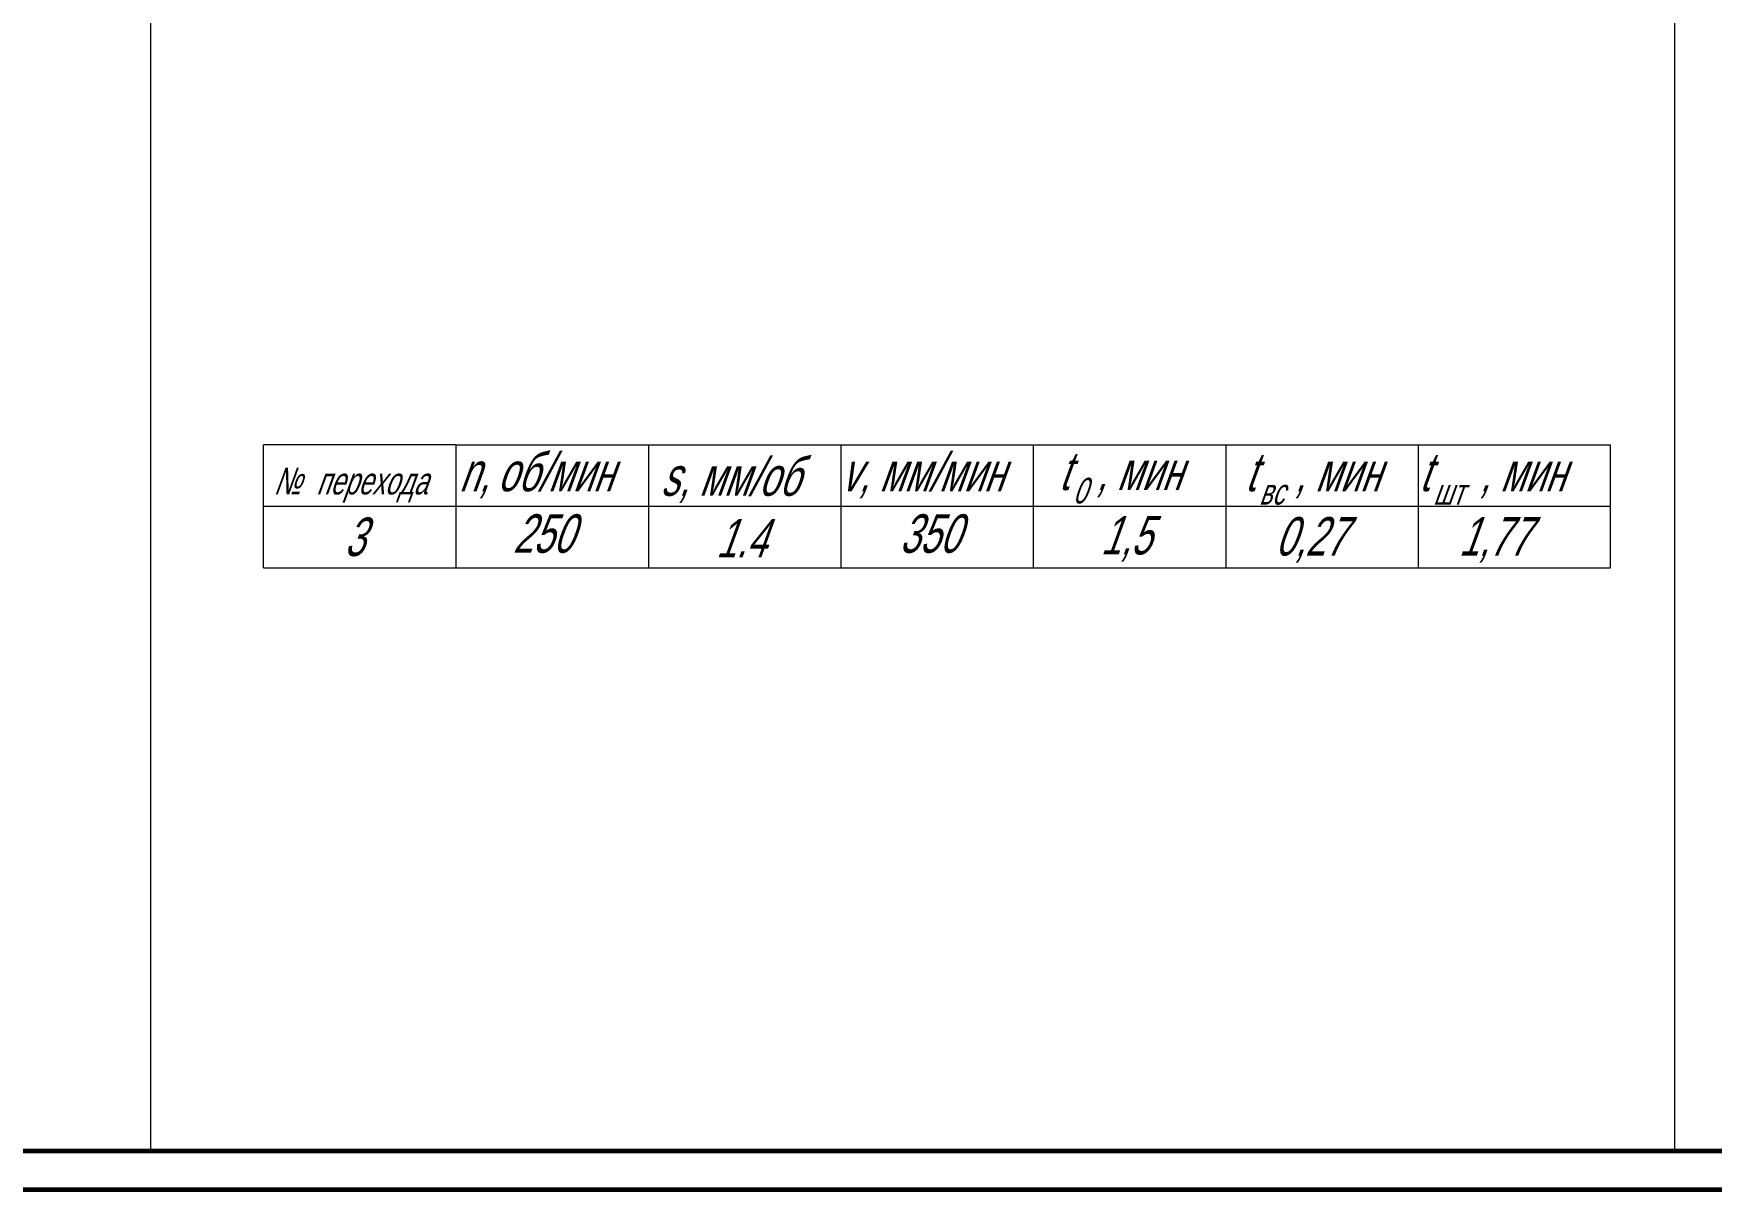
# Model space of a CAD drawing. Extents: x 8 to 849, y 720 to 1314.
# Drawn here: x 214.8 to 432.8, y 720 to 870.2 of the extents above; entities that cross this region are included whole.
import ezdxf

# ---------------------------------------------------------------- set-up
doc = ezdxf.new("R2010")
doc.units = 0
doc.header["$MEASUREMENT"] = 0
for name, pattern in [('K5LT_BASIC', [0]), ('K5LT_THIN', [0]), ('K5LT_THIN_INCLUDED_TO_HATCHING', [0])]:
    doc.linetypes.add(name, pattern=pattern)
doc.layers.add('0 VIEW0', color=7, linetype='Continuous')
doc.styles.add('K5_TEXTSTYLE', font='win_eskd.shx', dxfattribs={"width": 0.7, "oblique": 15, "bigfont": 'b_eskd.shx'})

# ---------------------------------------------------------------- blocks, each defined once
blk = doc.blocks.new('*U')
at = {"layer": '0 VIEW0', "color": 5, "linetype": 'K5LT_BASIC', "lineweight": 60}
for p, q in [((20, 725), (836, 725)), ((8, 720), (849, 720))]:
    blk.add_line(p, q, dxfattribs=at)

msp = doc.modelspace()

# ---------------------------------------------------------------- linework, layer by layer
at = {"layer": '0 VIEW0', "color": 7, "linetype": 'K5LT_THIN_INCLUDED_TO_HATCHING', "lineweight": 18}
for p, q in [((230, 1309), (230, 725)), ((428, 1309), (428, 725)), ((269.702, 816.751), (269.702, 800.751)), ((294.702, 816.751), (294.702, 800.751)), ((319.702, 816.751), (319.702, 800.751)), ((344.702, 816.751), (344.702, 800.751)), ((369.702, 816.751), (369.702, 800.751)), ((394.702, 816.751), (394.702, 800.751)), ((244.702, 808.751), (419.702, 808.751)), ((244.702, 800.751), (419.702, 800.751))]:
    msp.add_line(p, q, dxfattribs=at)
at = {"layer": '0 VIEW0', "color": 7, "linetype": 'K5LT_THIN', "lineweight": 18}
for p, q in [((244.702, 800.751), (244.702, 816.751)), ((269.702, 816.751), (244.702, 816.751)), ((269.702, 816.751), (419.702, 816.751)), ((419.702, 800.751), (419.702, 816.751))]:
    msp.add_line(p, q, dxfattribs=at)

# ---------------------------------------------------------------- block references
at = {"layer": '0 VIEW0'}
msp.add_blockref('*U', (0, 0), dxfattribs=at)
msp.add_blockref('*U', (0, 0), dxfattribs=at)
msp.add_blockref('*U', (0, 0), dxfattribs=at)
msp.add_blockref('*U', (0, 0), dxfattribs=at)

# ---------------------------------------------------------------- texts
at = {"layer": '0 VIEW0', "color": 7, "style": 'K5_TEXTSTYLE', "oblique": 20, "width": 0.7}
for s, height, p in [('об/мин', 5, (275.059, 810.707)), ('мм/об', 5, (301.251, 810.115)), ('мм/мин', 5, (324.676, 810.707)), ('t', 5, (347.999, 810.85)), ('t', 5, (372.193, 810.707)), ('t', 5, (394.814, 810.707)), ('№', 3.5, (245.991, 810.288)), ('n,', 5, (270.085, 810.707)), ('s,', 5, (296.277, 810.115)), ('v,', 5, (319.702, 810.707)), (', мин', 5, (352.899, 810.85)), (', мин', 5, (378.681, 810.707)), (', мин', 5, (402.713, 810.707)), ('перехода', 3.5, (251.534, 810.288)), ('0', 3.333, (349.817, 809.116)), ('вс', 3.3333, (374.012, 808.973)), ('шт', 3.3333, (396.633, 808.973)), ('3', 5, (255.152, 802.288)), ('250', 5, (277.07, 802.707)), ('1.4', 5, (303.46, 802.115)), ('350', 5, (327.282, 802.707)), ('1,5', 5, (353.425, 802.492)), ('0,27', 5, (376.099, 802.349)), ('1,77', 5, (399.954, 802.349))]:
    msp.add_text(s, height=height, dxfattribs=at).set_placement(p)

doc.saveas('drawing.dxf')
